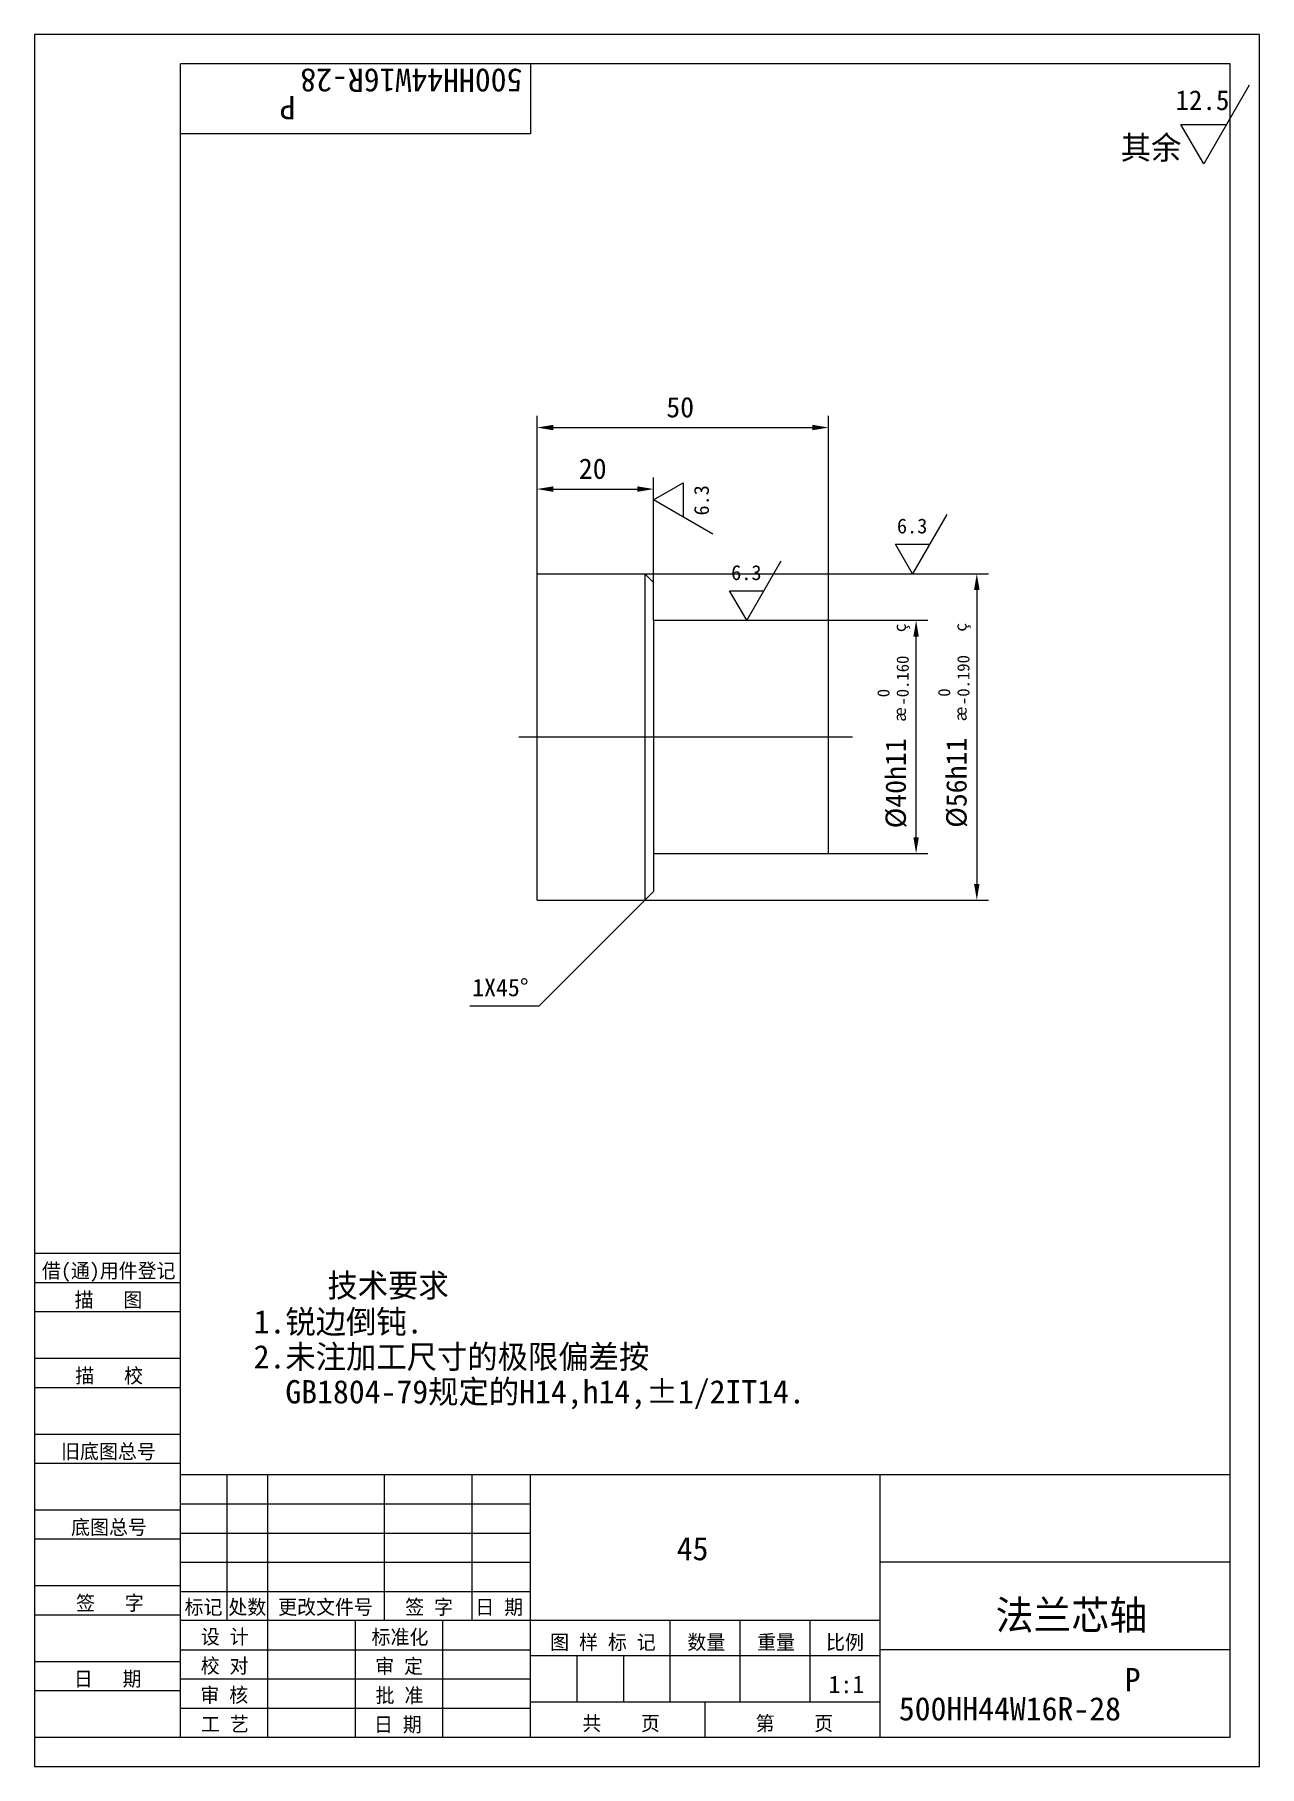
# Model space of a CAD drawing. Header units: metres. Extents: x 0 to 210, y 0 to 297.
import ezdxf

# ---------------------------------------------------------------- set-up
doc = ezdxf.new("R2010")
doc.units = ezdxf.units.M
for name, color, linetype in [('C', 6, 'Continuous'), ('D', 1, 'Continuous'), ('FL', 5, 'Continuous'), ('T', 7, 'Continuous'), ('TL', 4, 'Continuous')]:
    doc.layers.add(name, color=color, linetype=linetype)

# ---------------------------------------------------------------- blocks, each defined once
blk = doc.blocks.new('TUKUN4')
at = {"layer": 'FL'}
for p, q in [((0, 297), (0, 0)), ((210, 297), (0, 297)), ((210, 0), (210, 297)), ((0, 78), (25, 78)), ((0, 70), (25, 70)), ((0, 65), (25, 65)), ((0, 57), (25, 57)), ((0, 52), (25, 52)), ((33, 25), (33, 50)), ((40, 5), (40, 50)), ((60, 25), (60, 50)), ((75, 25), (75, 50)), ((25, 45), (85, 45)), ((0, 44), (25, 44)), ((0, 39), (25, 39)), ((25, 40), (85, 40)), ((25, 35), (85, 35)), ((0, 31), (25, 31)), ((25, 30), (85, 30)), ((0, 26), (25, 26)), ((70, 5), (70, 25)), ((0, 18), (25, 18)), ((25, 20), (85, 20)), ((25, 15), (85, 15)), ((0, 13), (25, 13)), ((25, 10), (85, 10)), ((0, 0), (210, 0))]:
    blk.add_line(p, q, dxfattribs=at)
at = {"layer": 'TL'}
for p, q in [((25, 5), (25, 292)), ((205, 292), (25, 292)), ((85, 292), (85, 280)), ((205, 5), (205, 292)), ((85, 280), (25, 280)), ((0, 88), (25, 88)), ((0, 83), (25, 83)), ((205, 50), (25, 50)), ((85, 5), (85, 50)), ((145, 5), (145, 50)), ((205, 35), (145, 35)), ((145, 25), (25, 25)), ((55, 5), (55, 25)), ((109, 11), (109, 25)), ((121, 11), (121, 25)), ((133, 11), (133, 25)), ((85, 19), (145, 19)), ((93, 11), (93, 19)), ((101, 11), (101, 19)), ((205, 20), (145, 20)), ((145, 11), (85, 11)), ((115, 5), (115, 11)), ((0, 5), (205, 5))]:
    blk.add_line(p, q, dxfattribs=at)
at = {"layer": 'T'}
for s, p in [('借(通)用件登记', (1.26, 83.76)), ('描   图', (6.86, 78.76)), ('描   校', (6.98, 65.76)), ('旧底图总号', (4.52, 52.76)), ('底图总号', (6.25, 39.76)), ('签   字', (7.1, 26.76)), ('标记', (25.71, 26.07)), ('处数', (33.22, 26.07)), ('更改文件号', (41.75, 26.07)), ('签 字', (63.53, 26.07)), ('日 期', (75.57, 26.07)), ('设 计', (28.5, 20.99)), ('标准化', (57.77, 20.93)), ('图 样 标 记', (88.4, 20.04)), ('数量', (111.92, 20.04)), ('重量', (123.88, 20.04)), ('比例', (135.7, 20.04)), ('校 对', (28.48, 15.99)), ('审 定', (58.39, 15.93)), ('日   期', (6.72, 13.76)), ('审 核', (28.41, 10.99)), ('批 准', (58.46, 10.93)), ('共    页', (93.91, 6.13)), ('第    页', (123.62, 6.13)), ('工 艺', (28.52, 5.99)), ('日 期', (58.18, 5.93))]:
    blk.add_text(s, height=2.5, dxfattribs=at).set_placement(p)

msp = doc.modelspace()

# ---------------------------------------------------------------- linework, layer by layer
at = {"layer": 'C'}
for p, q in [((83.05, 176.55), (119.14, 176.55)), ((119.14, 176.55), (140.22, 176.55))]:
    msp.add_line(p, q, dxfattribs=at)
at = {"layer": 'D'}
for p, q in [((208.27, 288.36), (200.46, 274.84)), ((200.46, 274.84), (196.56, 281.6)), ((196.56, 281.6), (204.37, 281.6)), ((86.14, 221.06), (86.14, 231.61)), ((88.94, 229.61), (133.34, 229.61)), ((136.14, 196.55), (136.14, 231.61)), ((86.14, 204.55), (86.14, 221.06)), ((106.14, 203.05), (106.14, 221.06)), ((106.14, 217.2), (111.21, 220.13)), ((111.21, 220.13), (111.21, 214.27)), ((88.94, 219.06), (103.34, 219.06)), ((116.28, 211.35), (106.14, 217.2)), ((156.39, 214.69), (150.53, 204.55)), ((147.6, 209.62), (153.46, 209.62)), ((150.53, 204.55), (147.6, 209.62)), ((127.95, 206.69), (122.1, 196.55)), ((104.64, 204.55), (163.55, 204.55)), ((119.17, 201.62), (125.03, 201.62)), ((122.1, 196.55), (119.17, 201.62)), ((161.55, 201.75), (161.55, 151.35)), ((136.14, 196.55), (153.14, 196.55)), ((151.14, 159.35), (151.14, 193.75)), ((136.14, 156.55), (153.14, 156.55)), ((104.64, 148.55), (86.46, 130.37)), ((104.64, 148.55), (163.55, 148.55)), ((86.46, 130.37), (74.61, 130.37))]:
    msp.add_line(p, q, dxfattribs=at)
for points in [[(88.94, 230.08), (88.94, 229.15), (86.14, 229.61)], [(133.34, 230.08), (133.34, 229.15), (136.14, 229.61)], [(88.94, 219.53), (88.94, 218.59), (86.14, 219.06)], [(103.34, 219.53), (103.34, 218.59), (106.14, 219.06)], [(161.08, 201.75), (162.02, 201.75), (161.55, 204.55)], [(150.68, 193.75), (151.61, 193.75), (151.14, 196.55)], [(150.68, 159.35), (151.61, 159.35), (151.14, 156.55)], [(161.08, 151.35), (162.02, 151.35), (161.55, 148.55)]]:
    msp.add_solid(points, dxfattribs=at)
at = {"layer": 'TL'}
for p, q in [((86.14, 148.55), (86.14, 204.55)), ((86.14, 204.55), (104.64, 204.55)), ((104.64, 204.55), (106.14, 203.05)), ((104.64, 204.55), (104.64, 148.55)), ((106.14, 196.55), (106.14, 203.05)), ((106.14, 196.55), (106.14, 156.55)), ((106.14, 196.55), (136.14, 196.55)), ((136.14, 156.55), (136.14, 196.55)), ((106.14, 156.55), (106.14, 150.05)), ((106.14, 156.55), (136.14, 156.55)), ((86.14, 148.55), (104.64, 148.55)), ((106.14, 150.05), (104.64, 148.55))]:
    msp.add_line(p, q, dxfattribs=at)

# ---------------------------------------------------------------- block references
at = {"layer": 'D'}
msp.add_blockref('TUKUN4', (0, 0), dxfattribs=at)

# ---------------------------------------------------------------- texts
for s, height, rotation, p in [('500HH44W16R-28', 4, 180, (83.64, 291.15)), ('P', 4, 180, (44.75, 286.47)), ('6.3', 2.55, 90, (115.61, 214.53)), ('%%231', 2.1, 90, (149.39, 194.53)), ('%%231', 2.1, 90, (159.8, 194.62)), ('-0.160', 2.1, 90, (149.88, 181.93)), ('-0.190', 2.1, 90, (160.29, 182.02)), (' 0', 2.1, 90, (146.59, 181.93)), (' 0', 2.1, 90, (157, 182.02)), ('%%230', 2.1, 90, (149.39, 179.13)), ('%%230', 2.1, 90, (159.8, 179.22)), ('%%C40h11', 3.5, 90, (149.39, 160.88)), ('%%C56h11', 3.5, 90, (159.8, 160.97))]:
    msp.add_text(s, height=height, rotation=rotation, dxfattribs=at).set_placement(p)
for s, height, p in [('12.5', 3.4, (195.61, 284.06)), ('其余', 4, (186.23, 275.62)), ('50', 3.5, (108.31, 231.36)), ('20', 3.5, (93.31, 220.81)), ('6.3', 2.55, (147.86, 211.46)), ('6.3', 2.55, (119.43, 203.46)), ('1X45%%d', 3, (75.03, 132.08)), ('技术要求', 4, (50.2, 80.47)), ('1.锐边倒钝.', 4, (37.55, 74.25)), ('2.未注加工尺寸的极限偏差按', 4, (37.55, 68.25)), ('  GB1804-79规定的H14,h14,%%P1/2IT14.', 4, (37.55, 62.25)), ('45', 4, (110.1, 35.35)), ('法兰芯轴', 5, (164.77, 23.45)), ('1:1', 3, (136.12, 12.56)), ('P', 4, (186.91, 12.87)), ('500HH44W16R-28', 4, (148.18, 7.88))]:
    msp.add_text(s, height=height, dxfattribs=at).set_placement(p)

doc.saveas('drawing.dxf')
